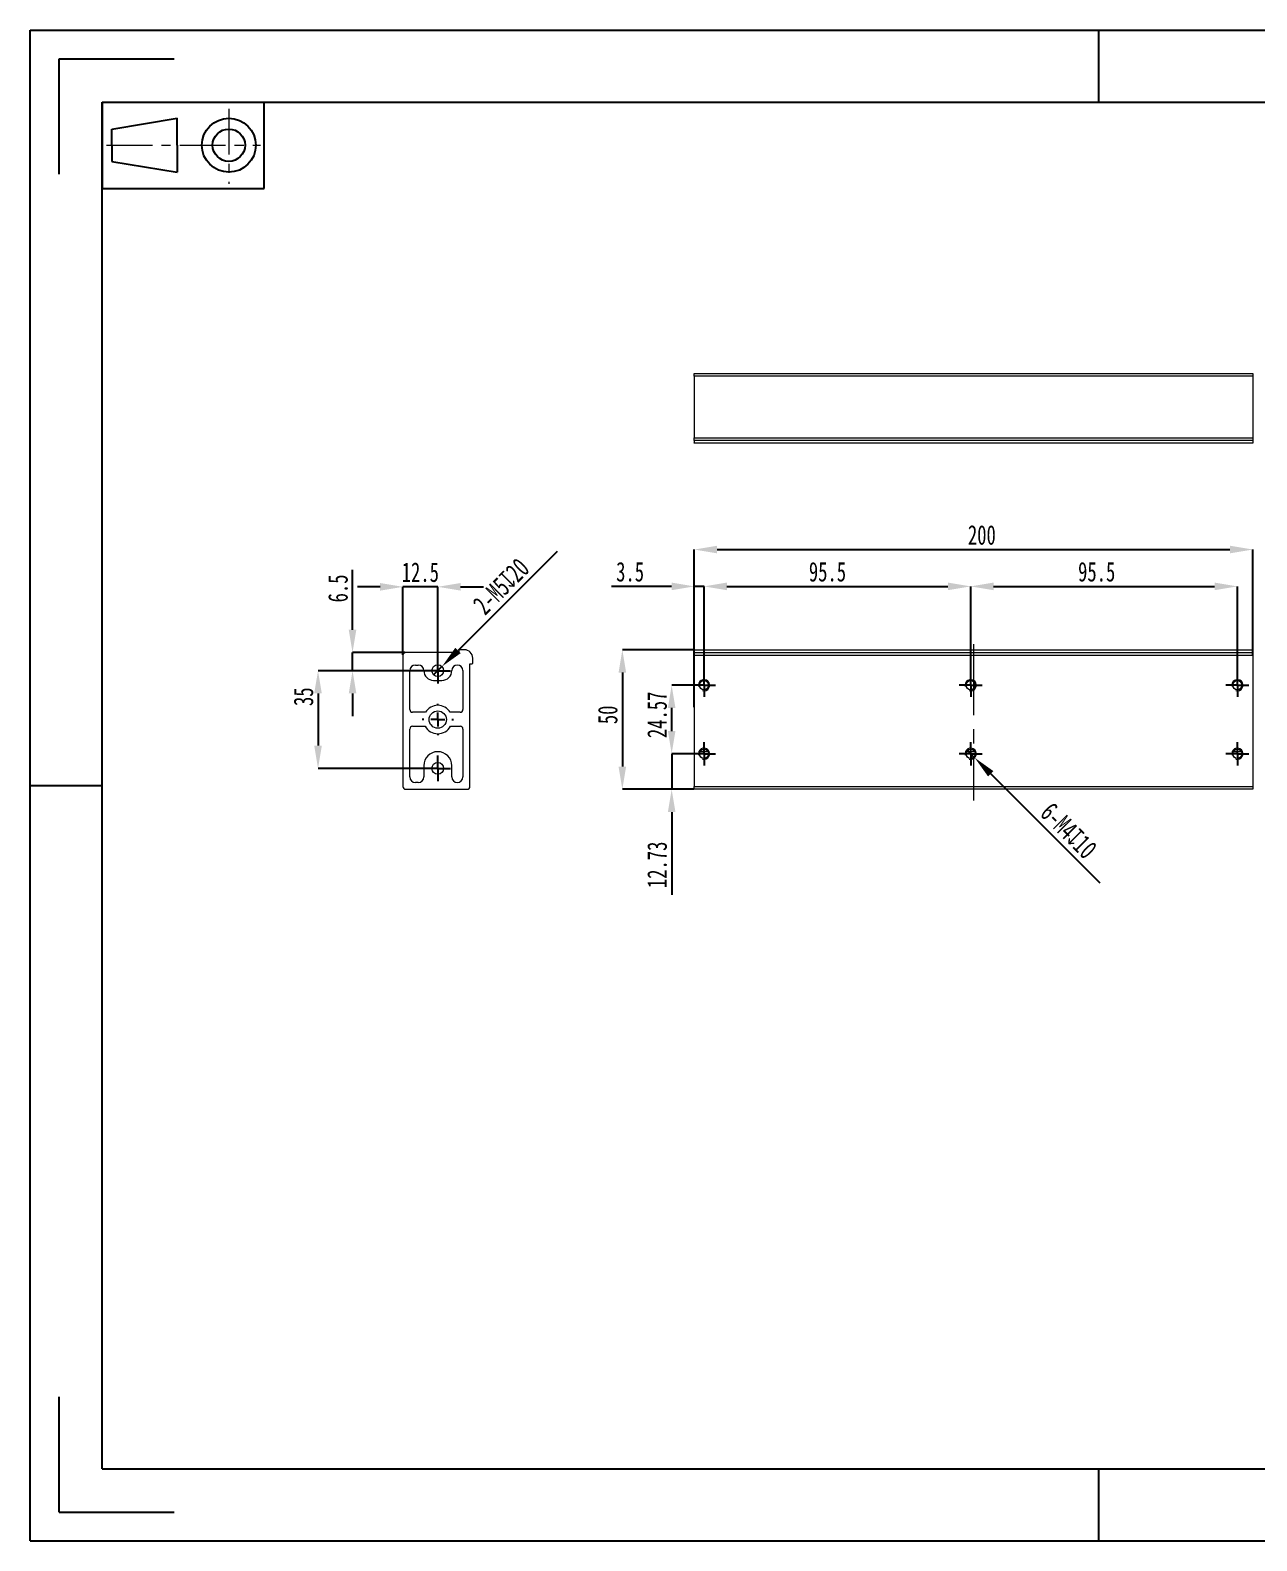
# Model space of a CAD drawing. Header units: millimetres. Extents: x 391 to 774, y 30 to 300.
# Drawn here: x 390.9 to 610.6, y 29.8 to 300.4 of the extents above; entities that cross this region are included whole.
import ezdxf

# ---------------------------------------------------------------- set-up
doc = ezdxf.new("R2010")
doc.units = ezdxf.units.MM
doc.header["$PDSIZE"] = -1
doc.linetypes.add('CENTER', pattern=[10.16, 6.35, -1.27, 1.27, -1.27])
doc.linetypes.add('CENTERX2', pattern=[20.32, 12.7, -2.54, 2.54, -2.54])
doc.layers.add('DEFAULT_1', color=7, linetype='CENTER', lineweight=18)
doc.layers.add('图框', color=7, linetype='Continuous')
doc.styles.add('SLDTEXTSTYLE4', font='TXT', dxfattribs={"width": 0.7})
doc.dimstyles.new('SLDDIMSTYLE0', dxfattribs={"dimtxt": 3.5, "dimasz": 4.08, "dimexe": 0, "dimexo": 0.0625, "dimgap": 0.875, "dimtad": 2, "dimdec": 1, "dimlfac": 2, "dimrnd": 1e-09, "dimzin": 12, "dimdsep": 46, "dimtxsty": 'SLDTEXTSTYLE4', "dimsah": 1, "dimcen": 0.09, "dimadec": 0, "dimazin": 3, "dimtfac": 1, "dimtdec": 1, "dimtofl": 0, "dimtmove": 0, "dimatfit": 3, "dimfxl": 1, "dimfrac": 2, "dimtolj": 1, "dimtzin": 12, "dimarcsym": 0})
doc.dimstyles.new('SLDDIMSTYLE1', dxfattribs={"dimtxt": 3.5, "dimasz": 4.08, "dimexe": 0, "dimexo": 0.0625, "dimgap": 0.875, "dimtad": 2, "dimdec": 1, "dimlfac": 2, "dimrnd": 1e-09, "dimzin": 12, "dimdsep": 46, "dimtxsty": 'SLDTEXTSTYLE4', "dimsah": 1, "dimcen": 0.09, "dimadec": 0, "dimazin": 3, "dimtfac": 1, "dimtdec": 1, "dimtmove": 0, "dimatfit": 0, "dimfxl": 1, "dimfrac": 2, "dimtolj": 1, "dimtzin": 12, "dimarcsym": 0})
doc.dimstyles.new('SLDDIMSTYLE2', dxfattribs={"dimtxt": 3.5, "dimasz": 4.08, "dimexe": 0, "dimexo": 0.0625, "dimgap": 0.875, "dimtad": 2, "dimlfac": 2, "dimrnd": 1e-09, "dimzin": 12, "dimdsep": 46, "dimtxsty": 'SLDTEXTSTYLE4', "dimsah": 1, "dimcen": 0.09, "dimadec": 0, "dimazin": 3, "dimtfac": 1, "dimtmove": 0, "dimatfit": 0, "dimfxl": 1, "dimfrac": 2, "dimtolj": 1, "dimtzin": 12, "dimarcsym": 0})
doc.dimstyles.new('SLDDIMSTYLE3', dxfattribs={"dimtxt": 3.5, "dimasz": 4.08, "dimexe": 0, "dimexo": 0.0625, "dimgap": 0.875, "dimtad": 2, "dimdec": 1, "dimlfac": 2, "dimrnd": 1e-09, "dimzin": 12, "dimdsep": 46, "dimtxsty": 'SLDTEXTSTYLE4', "dimblk1": 'NONE', "dimsah": 1, "dimcen": 0, "dimadec": 0, "dimazin": 3, "dimtfac": 1, "dimtdec": 1, "dimtmove": 0, "dimatfit": 3, "dimldrblk": 'NONE', "dimfxl": 1, "dimfrac": 2, "dimtolj": 1, "dimtzin": 12, "dimarcsym": 0})
doc.dimstyles.new('SLDDIMSTYLE4', dxfattribs={"dimtxt": 3.5, "dimasz": 4.08, "dimexe": 0, "dimexo": 0.0625, "dimgap": 0.875, "dimtad": 2, "dimdec": 1, "dimlfac": 2, "dimrnd": 1e-09, "dimzin": 12, "dimdsep": 46, "dimtxsty": 'SLDTEXTSTYLE4', "dimblk1": 'NONE', "dimsah": 1, "dimcen": 0, "dimadec": 0, "dimazin": 3, "dimtfac": 1, "dimtdec": 1, "dimtmove": 0, "dimatfit": 3, "dimldrblk": 'NONE', "dimfxl": 1, "dimfrac": 2, "dimtolj": 1, "dimtzin": 12, "dimarcsym": 0})

# ---------------------------------------------------------------- blocks, each defined once
blk = doc.blocks.new('_D')
at = {"layer": 'Defpoints', "color": 0, "transparency": 16777216}
for p in [(609.84, 207.4), (609.84, 188.45), (509.84, 179.08)]:
    blk.add_point(p, dxfattribs=at)
at = {"layer": '图框', "color": 0, "lineweight": -2, "transparency": 16777216}
for p, q in [((509.84, 179.14), (509.84, 207.4)), ((513.92, 207.4), (605.76, 207.4)), ((609.84, 188.51), (609.84, 207.4))]:
    blk.add_line(p, q, dxfattribs=at)
at = {"layer": '图框', "color": 0, "transparency": 16777216}
for points in [[(513.92, 208.08), (513.92, 206.72), (509.84, 207.4)], [(605.76, 208.08), (605.76, 206.72), (609.84, 207.4)]]:
    blk.add_solid(points, dxfattribs=at)
at = {"layer": '图框', "color": 0, "transparency": 16777216, "insert": (561.33, 211.77), "char_height": 3.5, "attachment_point": 2, "style": 'SLDTEXTSTYLE4'}
blk.add_mtext('\\A1;200', dxfattribs=at)
blk = doc.blocks.new('_D_1')
at = {"layer": 'Defpoints', "color": 0, "transparency": 16777216}
for p in [(509.84, 189.45), (496.96, 164.45), (509.84, 164.45)]:
    blk.add_point(p, dxfattribs=at)
at = {"layer": '图框', "color": 0, "lineweight": -2, "transparency": 16777216}
for p, q in [((509.77, 189.45), (496.96, 189.45)), ((496.96, 185.37), (496.96, 168.53)), ((509.77, 164.45), (496.96, 164.45))]:
    blk.add_line(p, q, dxfattribs=at)
at = {"layer": '图框', "color": 0, "transparency": 16777216}
for points in [[(496.28, 185.37), (497.64, 185.37), (496.96, 189.45)], [(496.28, 168.53), (497.64, 168.53), (496.96, 164.45)]]:
    blk.add_solid(points, dxfattribs=at)
at = {"layer": '图框', "color": 0, "transparency": 16777216, "insert": (492.58, 177.79), "char_height": 3.5, "attachment_point": 2, "rotation": 90, "style": 'SLDTEXTSTYLE4'}
blk.add_mtext('\\A1;50', dxfattribs=at)
blk = doc.blocks.new('_D_2')
at = {"layer": 'Defpoints', "color": 0, "transparency": 16777216}
for p in [(511.59, 200.8), (509.84, 188.45), (511.59, 183.1)]:
    blk.add_point(p, dxfattribs=at)
at = {"layer": '图框', "color": 0, "lineweight": -2, "transparency": 16777216}
for p, q in [((505.76, 200.8), (495.03, 200.8)), ((509.84, 188.51), (509.84, 200.8)), ((511.59, 200.8), (509.84, 200.8)), ((511.59, 183.16), (511.59, 200.8)), ((515.67, 200.8), (519.75, 200.8))]:
    blk.add_line(p, q, dxfattribs=at)
at = {"layer": '图框', "color": 0, "transparency": 16777216}
for points in [[(505.76, 201.48), (505.76, 200.12), (509.84, 200.8)], [(515.67, 201.48), (515.67, 200.12), (511.59, 200.8)]]:
    blk.add_solid(points, dxfattribs=at)
at = {"layer": '图框', "color": 0, "transparency": 16777216, "insert": (498.35, 205.18), "char_height": 3.5, "attachment_point": 2, "style": 'SLDTEXTSTYLE4'}
blk.add_mtext('\\A1;3.5', dxfattribs=at)
blk = doc.blocks.new('_D_3')
at = {"layer": 'Defpoints', "color": 0, "transparency": 16777216}
for p in [(559.34, 200.8), (511.59, 183.1), (559.34, 183.1)]:
    blk.add_point(p, dxfattribs=at)
at = {"layer": '图框', "color": 0, "lineweight": -2, "transparency": 16777216}
for p, q in [((511.59, 183.16), (511.59, 200.8)), ((515.67, 200.8), (555.26, 200.8)), ((559.34, 183.16), (559.34, 200.8))]:
    blk.add_line(p, q, dxfattribs=at)
at = {"layer": '图框', "color": 0, "transparency": 16777216}
for points in [[(515.67, 201.48), (515.67, 200.12), (511.59, 200.8)], [(555.26, 201.48), (555.26, 200.12), (559.34, 200.8)]]:
    blk.add_solid(points, dxfattribs=at)
at = {"layer": '图框', "color": 0, "transparency": 16777216, "insert": (533.69, 205.18), "char_height": 3.5, "attachment_point": 2, "style": 'SLDTEXTSTYLE4'}
blk.add_mtext('\\A1;95.5', dxfattribs=at)
blk = doc.blocks.new('_D_4')
at = {"layer": 'Defpoints', "color": 0, "transparency": 16777216}
for p in [(607.09, 200.8), (559.34, 183.1), (607.09, 183.1)]:
    blk.add_point(p, dxfattribs=at)
at = {"layer": '图框', "color": 0, "lineweight": -2, "transparency": 16777216}
for p, q in [((559.34, 183.16), (559.34, 200.8)), ((563.42, 200.8), (603.01, 200.8)), ((607.09, 183.16), (607.09, 200.8))]:
    blk.add_line(p, q, dxfattribs=at)
at = {"layer": '图框', "color": 0, "transparency": 16777216}
for points in [[(563.42, 201.48), (563.42, 200.12), (559.34, 200.8)], [(603.01, 201.48), (603.01, 200.12), (607.09, 200.8)]]:
    blk.add_solid(points, dxfattribs=at)
at = {"layer": '图框', "color": 0, "transparency": 16777216, "insert": (581.89, 205.18), "char_height": 3.5, "attachment_point": 2, "style": 'SLDTEXTSTYLE4'}
blk.add_mtext('\\A1;95.5', dxfattribs=at)
blk = doc.blocks.new('_D_5')
at = {"layer": 'Defpoints', "color": 0, "transparency": 16777216}
for p in [(505.79, 170.81), (511.59, 170.81), (509.84, 164.45)]:
    blk.add_point(p, dxfattribs=at)
at = {"layer": '图框', "color": 0, "lineweight": -2, "transparency": 16777216}
for p, q in [((505.79, 174.89), (505.79, 178.97)), ((511.52, 170.81), (505.79, 170.81)), ((505.79, 170.81), (505.79, 164.45)), ((509.77, 164.45), (505.79, 164.45)), ((505.79, 160.37), (505.79, 145.55))]:
    blk.add_line(p, q, dxfattribs=at)
at = {"layer": '图框', "color": 0, "transparency": 16777216}
for points in [[(505.11, 174.89), (506.47, 174.89), (505.79, 170.81)], [(505.11, 160.37), (506.47, 160.37), (505.79, 164.45)]]:
    blk.add_solid(points, dxfattribs=at)
at = {"layer": '图框', "color": 0, "transparency": 16777216, "insert": (501.42, 150.92), "char_height": 3.5, "attachment_point": 2, "rotation": 90, "style": 'SLDTEXTSTYLE4'}
blk.add_mtext('\\A1;12.73', dxfattribs=at)
blk = doc.blocks.new('_D_6')
at = {"layer": 'Defpoints', "color": 0, "transparency": 16777216}
for p in [(505.79, 183.1), (511.59, 183.1), (511.59, 170.81)]:
    blk.add_point(p, dxfattribs=at)
at = {"layer": '图框', "color": 0, "lineweight": -2, "transparency": 16777216}
for p, q in [((511.52, 183.1), (505.79, 183.1)), ((505.79, 174.89), (505.79, 179.02)), ((511.52, 170.81), (505.79, 170.81))]:
    blk.add_line(p, q, dxfattribs=at)
at = {"layer": '图框', "color": 0, "transparency": 16777216}
for points in [[(505.11, 179.02), (506.47, 179.02), (505.79, 183.1)], [(505.11, 174.89), (506.47, 174.89), (505.79, 170.81)]]:
    blk.add_solid(points, dxfattribs=at)
at = {"layer": '图框', "color": 0, "transparency": 16777216, "insert": (501.42, 177.79), "char_height": 3.5, "attachment_point": 2, "rotation": 90, "style": 'SLDTEXTSTYLE4'}
blk.add_mtext('\\A1;24.57', dxfattribs=at)
blk = doc.blocks.new('_D_7')
at = {"layer": 'Defpoints', "color": 0, "transparency": 16777216}
for p in [(558.63, 171.52), (560.04, 170.11)]:
    blk.add_point(p, dxfattribs=at)
at = {"layer": '图框', "color": 0, "lineweight": -2, "transparency": 16777216}
for p, q in [((558.63, 171.52), (560.04, 170.11)), ((582.54, 147.61), (562.93, 167.22))]:
    blk.add_line(p, q, dxfattribs=at)
at = {"layer": '图框', "color": 0, "transparency": 16777216}
blk.add_solid([(563.41, 167.7), (562.45, 166.74), (560.04, 170.11)], dxfattribs=at)
at = {"layer": '图框', "color": 0, "transparency": 16777216, "insert": (574.04, 162.4), "char_height": 3.5, "attachment_point": 1, "rotation": 315, "style": 'SLDTEXTSTYLE4'}
blk.add_mtext('\\A1;6-M4{\\fGDT|b0|i0|c134|p2;x}10', dxfattribs=at)
blk = doc.blocks.new('_NONE')
blk = doc.blocks.new('SW_CENTERMARKSYMBOL_0')
at = {"layer": '图框', "color": 0}
for p, q in [((-1.25, 0), (-2.075, 0)), ((0, 0), (-1.25, 0)), ((0, 1.25), (0, 2.075)), ((0, 0), (0, 1.25)), ((0, 0), (0, -1.25)), ((0, 0), (1.25, 0)), ((1.25, 0), (2.075, 0)), ((0, -1.25), (0, -2.075))]:
    blk.add_line(p, q, dxfattribs=at)
blk = doc.blocks.new('SW_CENTERMARKSYMBOL_1')
at = {"layer": '图框', "color": 0}
for p, q in [((-1.25, 0), (-2.075, 0)), ((0, 0), (-1.25, 0)), ((0, 1.25), (0, 2.075)), ((0, 0), (0, 1.25)), ((0, 0), (0, -1.25)), ((0, 0), (1.25, 0)), ((1.25, 0), (2.075, 0)), ((0, -1.25), (0, -2.075))]:
    blk.add_line(p, q, dxfattribs=at)
blk = doc.blocks.new('SW_CENTERMARKSYMBOL_2')
at = {"layer": '图框', "color": 0}
for p, q in [((-1.25, 0), (-2.075, 0)), ((0, 0), (-1.25, 0)), ((0, 1.25), (0, 2.075)), ((0, 0), (0, 1.25)), ((0, 0), (0, -1.25)), ((0, 0), (1.25, 0)), ((1.25, 0), (2.075, 0)), ((0, -1.25), (0, -2.075))]:
    blk.add_line(p, q, dxfattribs=at)
blk = doc.blocks.new('SW_CENTERMARKSYMBOL_3')
at = {"layer": '图框', "color": 0}
for p, q in [((-1.25, 0), (-2.075, 0)), ((0, 0), (-1.25, 0)), ((0, 1.25), (0, 2.075)), ((0, 0), (0, 1.25)), ((0, 0), (0, -1.25)), ((0, 0), (1.25, 0)), ((1.25, 0), (2.075, 0)), ((0, -1.25), (0, -2.075))]:
    blk.add_line(p, q, dxfattribs=at)
blk = doc.blocks.new('SW_CENTERMARKSYMBOL_4')
at = {"layer": '图框', "color": 0}
for p, q in [((-1.25, 0), (-2.075, 0)), ((0, 0), (-1.25, 0)), ((0, 1.25), (0, 2.075)), ((0, 0), (0, 1.25)), ((0, 0), (0, -1.25)), ((0, 0), (1.25, 0)), ((1.25, 0), (2.075, 0)), ((0, -1.25), (0, -2.075))]:
    blk.add_line(p, q, dxfattribs=at)
blk = doc.blocks.new('SW_CENTERMARKSYMBOL_5')
at = {"layer": '图框', "color": 0}
for p, q in [((-1.25, 0), (-2.075, 0)), ((0, 0), (-1.25, 0)), ((0, 1.25), (0, 2.075)), ((0, 0), (0, 1.25)), ((0, 0), (0, -1.25)), ((0, 0), (1.25, 0)), ((1.25, 0), (2.075, 0)), ((0, -1.25), (0, -2.075))]:
    blk.add_line(p, q, dxfattribs=at)
blk = doc.blocks.new('_D_8')
at = {"layer": 'Defpoints', "color": 0, "transparency": 16777216}
for p in [(457.67, 200.72), (457.67, 188.45), (463.92, 188)]:
    blk.add_point(p, dxfattribs=at)
at = {"layer": '图框', "color": 0, "lineweight": -2, "transparency": 16777216}
for p, q in [((453.59, 200.72), (449.51, 200.72)), ((457.67, 188.51), (457.67, 200.72)), ((463.92, 200.72), (457.67, 200.72)), ((463.92, 188.06), (463.92, 200.72)), ((468, 200.72), (472.08, 200.72))]:
    blk.add_line(p, q, dxfattribs=at)
at = {"layer": '图框', "color": 0, "transparency": 16777216}
for points in [[(453.59, 201.4), (453.59, 200.04), (457.67, 200.72)], [(468, 201.4), (468, 200.04), (463.92, 200.72)]]:
    blk.add_solid(points, dxfattribs=at)
at = {"layer": '图框', "color": 0, "transparency": 16777216, "insert": (460.79, 205.1), "char_height": 3.5, "attachment_point": 2, "style": 'SLDTEXTSTYLE4'}
blk.add_mtext('\\A1;12.5', dxfattribs=at)
blk = doc.blocks.new('_D_9')
at = {"layer": 'Defpoints', "color": 0, "transparency": 16777216}
for p in [(458.17, 188.95), (448.65, 185.7), (461.62, 185.7)]:
    blk.add_point(p, dxfattribs=at)
at = {"layer": '图框', "color": 0, "lineweight": -2, "transparency": 16777216}
for p, q in [((448.65, 193.03), (448.65, 203.76)), ((458.1, 188.95), (448.65, 188.95)), ((448.65, 185.7), (448.65, 188.95)), ((461.55, 185.7), (448.65, 185.7)), ((448.65, 181.62), (448.65, 177.54))]:
    blk.add_line(p, q, dxfattribs=at)
at = {"layer": '图框', "color": 0, "transparency": 16777216}
for points in [[(447.97, 193.03), (449.33, 193.03), (448.65, 188.95)], [(447.97, 181.62), (449.33, 181.62), (448.65, 185.7)]]:
    blk.add_solid(points, dxfattribs=at)
at = {"layer": '图框', "color": 0, "transparency": 16777216, "insert": (444.28, 200.43), "char_height": 3.5, "attachment_point": 2, "rotation": 90, "style": 'SLDTEXTSTYLE4'}
blk.add_mtext('\\A1;6.5', dxfattribs=at)
blk = doc.blocks.new('_D_10')
at = {"layer": 'Defpoints', "color": 0, "transparency": 16777216}
for p in [(461.62, 185.7), (442.47, 168.2), (461.62, 168.2)]:
    blk.add_point(p, dxfattribs=at)
at = {"layer": '图框', "color": 0, "lineweight": -2, "transparency": 16777216}
for p, q in [((461.55, 185.7), (442.47, 185.7)), ((442.47, 181.62), (442.47, 172.28)), ((461.55, 168.2), (442.47, 168.2))]:
    blk.add_line(p, q, dxfattribs=at)
at = {"layer": '图框', "color": 0, "transparency": 16777216}
for points in [[(441.79, 181.62), (443.15, 181.62), (442.47, 185.7)], [(441.79, 172.28), (443.15, 172.28), (442.47, 168.2)]]:
    blk.add_solid(points, dxfattribs=at)
at = {"layer": '图框', "color": 0, "transparency": 16777216, "insert": (438.1, 181.04), "char_height": 3.5, "attachment_point": 2, "rotation": 90, "style": 'SLDTEXTSTYLE4'}
blk.add_mtext('\\A1;35', dxfattribs=at)
blk = doc.blocks.new('_D_11')
at = {"layer": 'Defpoints', "color": 0, "transparency": 16777216}
for p in [(463.17, 184.96), (464.66, 186.44)]:
    blk.add_point(p, dxfattribs=at)
at = {"layer": '图框', "color": 0, "lineweight": -2, "transparency": 16777216}
for p, q in [((485.26, 207.04), (467.54, 189.33)), ((463.17, 184.96), (464.66, 186.44))]:
    blk.add_line(p, q, dxfattribs=at)
at = {"layer": '图框', "color": 0, "transparency": 16777216}
blk.add_solid([(467.06, 189.81), (468.02, 188.84), (464.66, 186.44)], dxfattribs=at)
at = {"layer": '图框', "color": 0, "transparency": 16777216, "insert": (469.89, 197.96), "char_height": 3.5, "attachment_point": 1, "rotation": 45, "style": 'SLDTEXTSTYLE4'}
blk.add_mtext('\\A1;2-M5{\\fGDT|b0|i0|c134|p2;x}20', dxfattribs=at)
blk = doc.blocks.new('SW_CENTERMARKSYMBOL_6')
at = {"layer": '图框', "color": 0}
for p, q in [((-1.25, 0), (-2.3, 0)), ((0, 0), (-1.25, 0)), ((0, 1.25), (0, 2.3)), ((0, 0), (0, 1.25)), ((0, 0), (0, -1.25)), ((0, 0), (1.25, 0)), ((1.25, 0), (2.3, 0)), ((0, -1.25), (0, -2.3))]:
    blk.add_line(p, q, dxfattribs=at)
blk = doc.blocks.new('SW_CENTERMARKSYMBOL_7')
at = {"layer": '图框', "color": 0}
for p, q in [((-1.25, 0), (-2.3, 0)), ((0, 0), (-1.25, 0)), ((0, 1.25), (0, 2.3)), ((0, 0), (0, 1.25)), ((0, 0), (0, -1.25)), ((0, 0), (1.25, 0)), ((1.25, 0), (2.3, 0)), ((0, -1.25), (0, -2.3))]:
    blk.add_line(p, q, dxfattribs=at)
blk = doc.blocks.new('SW_CENTERMARKSYMBOL_8')
at = {"layer": '图框', "color": 0}
for p, q in [((0, 2.5), (0, 2.8)), ((-2.5, 0), (-2.8, 0)), ((0, 0), (-1.25, 0)), ((0, 0), (0, 1.25)), ((0, 0), (0, -1.25)), ((0, 0), (1.25, 0)), ((2.5, 0), (2.8, 0)), ((0, -2.5), (0, -2.8))]:
    blk.add_line(p, q, dxfattribs=at)
blk = doc.blocks.new('96_1')
at = {"color": 7, "linetype": 'Continuous'}
for p, q in [((-11.25, 6), (-11.25, -6)), ((11.25, -6), (11.25, 6)), ((-9.93, 2.25), (-0.82, 3.75)), ((-9.93, 0), (-9.93, 2.25)), ((-0.82, 0), (-0.82, 3.75)), ((-9.93, 0), (-9.93, -2.25)), ((-0.82, 0), (-0.82, -3.75)), ((-9.93, -2.25), (-0.82, -3.75)), ((-11.25, -6), (11.25, -6))]:
    blk.add_line(p, q, dxfattribs=at)
for radius in [3.75, 2.25]:
    blk.add_circle((6.34, 0), radius, dxfattribs=at)
at = {"layer": 'DEFAULT_1', "color": 1, "linetype": 'CENTER'}
for p, q in [((6.34, 5.05), (6.34, -5.36)), ((-10.64, 0), (10.74, 0))]:
    blk.add_line(p, q, dxfattribs=at)

msp = doc.modelspace()

# ---------------------------------------------------------------- linework, layer by layer
at = {"color": 7, "linetype": 'Continuous'}
for p, q in [((390.9387, 29.8401), (390.9387, 300.425)), ((390.9387, 300.425), (773.623, 300.425)), ((582.2808, 287.54), (582.2808, 300.425)), ((396.0927, 274.655), (396.0927, 295.271)), ((396.0927, 295.271), (416.7087, 295.271)), ((403.8237, 42.7251), (403.8237, 287.54)), ((403.8237, 287.54), (760.738, 287.54)), ((390.9387, 165.1326), (403.8237, 165.1326)), ((396.0927, 34.9941), (396.0927, 55.6101)), ((403.8237, 42.7251), (760.738, 42.7251)), ((582.2808, 29.8401), (582.2808, 42.7251)), ((396.0927, 34.9941), (416.7087, 34.9941)), ((390.9387, 29.8401), (773.623, 29.8401))]:
    msp.add_line(p, q, dxfattribs=at)
at = {"color": 7, "linetype": 'Continuous', "lineweight": 15}
for p, q in [((509.8366, 238.928), (609.8366, 238.928)), ((509.8366, 238.428), (509.8366, 238.928)), ((609.8366, 238.428), (509.8366, 238.428)), ((509.8366, 238.428), (509.8366, 227.428)), ((609.8366, 238.928), (609.8366, 238.428)), ((609.8366, 238.428), (609.8366, 227.428)), ((509.8366, 227.428), (609.8366, 227.428)), ((509.8366, 226.928), (509.8366, 227.428)), ((609.8366, 227.428), (609.8366, 226.928)), ((609.8366, 226.928), (509.8366, 226.928)), ((509.8366, 226.928), (509.8366, 226.528)), ((509.8366, 226.528), (609.8366, 226.528)), ((509.8366, 226.428), (509.8366, 226.528)), ((609.8366, 226.428), (509.8366, 226.428)), ((609.8366, 226.928), (609.8366, 226.528)), ((609.8366, 226.528), (609.8366, 226.428)), ((468.6655, 189.4483), (467.7655, 189.4483)), ((509.8366, 189.4483), (609.8366, 189.4483)), ((509.8366, 189.3483), (509.8366, 189.4483)), ((609.8366, 189.4483), (609.8366, 189.3483)), ((457.6655, 188.4483), (457.6655, 164.9483)), ((467.6655, 188.9483), (458.1655, 188.9483)), ((459.9091, 186.7138), (460.4099, 186.7138)), ((467.6655, 189.3483), (467.6655, 188.9483)), ((469.6655, 164.9483), (469.6655, 186.9483)), ((469.6655, 186.9483), (470.0655, 186.9483)), ((470.1655, 187.0483), (470.1655, 187.9483)), ((609.8366, 189.3483), (509.8366, 189.3483)), ((509.8366, 189.3483), (509.8366, 188.9483)), ((509.8366, 188.9483), (609.8366, 188.9483)), ((509.8366, 188.4483), (509.8366, 188.9483)), ((609.8366, 188.4483), (509.8366, 188.4483)), ((509.8366, 188.4483), (509.8366, 164.9483)), ((609.8366, 189.3483), (609.8366, 188.9483)), ((609.8366, 188.9483), (609.8366, 188.4483)), ((609.8366, 188.4483), (609.8366, 164.9483)), ((458.9075, 178.7504), (458.9075, 185.7122)), ((468.4226, 185.7122), (468.4226, 178.7504)), ((463.1643, 183.9594), (464.6667, 183.9594)), ((461.7182, 178.2504), (459.4075, 178.2504)), ((467.9226, 178.2504), (466.1127, 178.2504)), ((458.9075, 166.682), (458.9075, 175.2464)), ((459.4075, 175.7464), (461.6619, 175.7464)), ((466.1691, 175.7464), (467.9226, 175.7464)), ((468.4226, 175.2464), (468.4226, 166.682)), ((512.3215, 171.1891), (510.8518, 171.1891)), ((560.0715, 171.1891), (558.6018, 171.1891)), ((607.8215, 171.1891), (606.3518, 171.1891)), ((461.4115, 168.6852), (461.4115, 166.682)), ((466.4195, 166.682), (466.4195, 168.6852)), ((460.4099, 165.6804), (459.9091, 165.6804)), ((458.1655, 164.4483), (469.1655, 164.4483)), ((509.8366, 164.9483), (609.8366, 164.9483)), ((509.8366, 164.4483), (509.8366, 164.9483)), ((609.8366, 164.4483), (509.8366, 164.4483)), ((609.8366, 164.9483), (609.8366, 164.4483))]:
    msp.add_line(p, q, dxfattribs=at)
at = {"color": 2, "linetype": 'Continuous'}
for p, q in [((528.8081, 42.7251), (559.7321, 42.7251)), ((559.7321, 42.7251), (580.3481, 42.7251)), ((580.3481, 42.7251), (611.2721, 42.7251))]:
    msp.add_line(p, q, dxfattribs=at)
at = {"color": 7, "linetype": 'Continuous', "lineweight": 15}
for centre, radius in [((463.9155, 185.6983), 1.05), ((511.5866, 183.0983), 0.825), ((559.3366, 183.0983), 0.825), ((607.0866, 183.0983), 0.825), ((463.9155, 176.9483), 1.55), ((511.5866, 170.8141), 0.825), ((559.3366, 170.8141), 0.825), ((607.0866, 170.8141), 0.825), ((463.9155, 168.1983), 1.05)]:
    msp.add_circle(centre, radius, dxfattribs=at)
for centre, radius, start, end in [((467.7655, 189.3483), 0.1, 90, 180), ((468.6655, 187.9483), 1.5, 0, 90), ((458.1655, 188.4483), 0.5, 90, 180), ((459.9091, 185.7122), 1.0016, 90, 180), ((460.4099, 185.7122), 1.0016, 0, 90), ((467.421, 185.7122), 1.0016, 0, 180), ((470.0655, 187.0483), 0.1, 270, 0), ((463.1643, 185.7122), 1.7528, 180, 270), ((464.6667, 185.7122), 1.7528, 270, 0), ((459.4075, 178.7504), 0.5, 180, 270), ((463.9155, 176.9483), 2.5541, 30.65077, 149.34923), ((467.9226, 178.7504), 0.5, 270, 0), ((459.4075, 175.2464), 0.5, 90, 180), ((463.9155, 176.9483), 2.5541, 208.072487, 331.927513), ((467.9226, 175.2464), 0.5, 360, 90), ((463.9155, 168.6852), 2.504, 0, 180), ((459.9091, 166.682), 1.0016, 180, 270), ((460.4099, 166.682), 1.0016, 270, 0), ((467.421, 166.682), 1.0016, 180, 0), ((458.1655, 164.9483), 0.5, 180, 270), ((469.1655, 164.9483), 0.5, 270, 0)]:
    msp.add_arc(centre, radius, start, end, dxfattribs=at)
at = {"color": 7, "linetype": 'Continuous', "lineweight": 0}
for centre in [(511.5866, 183.0983), (559.3366, 183.0983), (607.0866, 183.0983), (511.5866, 170.8141), (559.3366, 170.8141), (607.0866, 170.8141)]:
    msp.add_arc(centre, 1, 255, 195, dxfattribs=at)
at = {"layer": '图框', "linetype": 'CENTERX2', "lineweight": 0}
msp.add_line((559.8366, 190.4483), (559.8366, 162.4483), dxfattribs=at)

# ---------------------------------------------------------------- block references
at = {"color": 2, "linetype": 'Continuous', "xscale": 1.288499418886255, "yscale": 1.288499418886255, "zscale": 1.288499418886255}
msp.add_blockref('96_1', (418.3322, 279.829), dxfattribs=at)
at = {"layer": '图框'}
for name, p in [('SW_CENTERMARKSYMBOL_6', (463.9155, 185.6983)), ('SW_CENTERMARKSYMBOL_0', (511.5866, 183.0983)), ('SW_CENTERMARKSYMBOL_4', (559.3366, 183.0983)), ('SW_CENTERMARKSYMBOL_3', (607.0866, 183.0983)), ('SW_CENTERMARKSYMBOL_8', (463.9155, 176.9483)), ('SW_CENTERMARKSYMBOL_7', (463.9155, 168.1983)), ('SW_CENTERMARKSYMBOL_1', (511.5866, 170.8141)), ('SW_CENTERMARKSYMBOL_5', (559.3366, 170.8141)), ('SW_CENTERMARKSYMBOL_2', (607.0866, 170.8141))]:
    msp.add_blockref(name, p, dxfattribs=at)

# ---------------------------------------------------------------- dimensions: what is measured, and where the dimension line sits
at = {"layer": '图框', "color": 3}
for base, p1, p2, angle, dimstyle, picture, middle in [((609.8366, 207.3989), (509.8366, 179.0796), (609.8366, 188.4483), 0, 'SLDDIMSTYLE0', '_D', (561.3323, 207.3989)), ((448.6517, 185.6983), (458.1655, 188.9483), (461.6155, 185.6983), 90, 'SLDDIMSTYLE1', '_D_9', (448.6517, 200.4333)), ((511.5866, 200.8029), (509.8366, 188.4483), (511.5866, 183.0983), 0, 'SLDDIMSTYLE1', '_D_2', (498.3516, 200.8029)), ((559.3366, 200.8029), (511.5866, 183.0983), (559.3366, 183.0983), 0, 'SLDDIMSTYLE0', '_D_3', (533.6933, 200.8029)), ((607.0866, 200.8029), (559.3366, 183.0983), (607.0866, 183.0983), 0, 'SLDDIMSTYLE0', '_D_4', (581.893, 200.8029)), ((496.9558, 164.4483), (509.8366, 189.4483), (509.8366, 164.4483), 90, 'SLDDIMSTYLE0', '_D_1', (496.9558, 177.7912)), ((442.4705, 168.1983), (461.6155, 185.6983), (461.6155, 168.1983), 90, 'SLDDIMSTYLE1', '_D_10', (442.4705, 181.0367)), ((505.7916, 183.0983), (511.5866, 170.8141), (511.5866, 183.0983), 90, 'SLDDIMSTYLE2', '_D_6', (505.7916, 177.7912)), ((505.7916, 170.8141), (509.8366, 164.4483), (511.5866, 170.8141), 90, 'SLDDIMSTYLE2', '_D_5', (505.7916, 150.9216))]:
    dim = msp.add_linear_dim(base=base, p1=p1, p2=p2, angle=angle, dimstyle=dimstyle, dxfattribs=at)
    dim.commit()
    dim.dimension.update_dxf_attribs({"geometry": picture, "text_midpoint": middle, "dimtype": 160})
dim = msp.add_diameter_dim_2p(p1=(463.173, 184.9558), p2=(464.6579, 186.4408), text='2-M5{\\fGDT|b0|i0|c134|p2;x}20', dimstyle='SLDDIMSTYLE4', override={"dimpost": '<>'}, dxfattribs=at)
dim.commit()
dim.dimension.update_dxf_attribs({"geometry": '_D_11', "text_midpoint": (478.8369, 200.6197), "dimtype": 163})
dim = msp.add_linear_dim(base=(457.6655, 200.7204), p1=(463.9155, 187.9983), p2=(457.6655, 188.4483), dimstyle='SLDDIMSTYLE1', dxfattribs=at)
dim.commit()
dim.dimension.update_dxf_attribs({"geometry": '_D_8', "text_midpoint": (460.7905, 200.7204), "dimtype": 160})
dim = msp.add_diameter_dim_2p(p1=(558.6295, 171.5212), p2=(560.0437, 170.107), text='6-M4{\\fGDT|b0|i0|c134|p2;x}10', dimstyle='SLDDIMSTYLE3', dxfattribs=at)
dim.commit()
dim.dimension.update_dxf_attribs({"geometry": '_D_7', "text_midpoint": (576.4059, 153.7448), "dimtype": 163})

doc.saveas('drawing.dxf')
